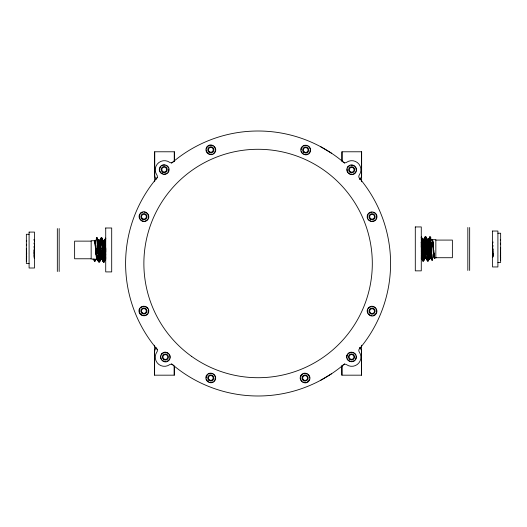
<?xml version="1.0" encoding="UTF-8"?>
<svg xmlns="http://www.w3.org/2000/svg" width="527" height="527" viewBox="0 0 527 527"><rect width="100%" height="100%" fill="white"/><g stroke="black" fill="none" stroke-linecap="round" stroke-linejoin="round"><path stroke-width="0.79" d="M57.331 271.51L57.338 228.566M59.162 271.51L59.169 228.566M91.158 259.179L91.158 240.727L94.498 240.727L94.755 241.399L96.566 258.737L98.865 262.044L100.894 258.829L101.816 259.06L103.536 262.044L104.115 262.044L105.716 259.139M174.259 366.173L174.253 375.178L154.609 375.184L154.615 345.211M154.668 181.743L154.681 151.776L174.325 151.783L174.325 161.394M174.318 160.814L174.325 151.783M361.568 345.218L361.555 375.178L341.911 375.184L341.911 366.166M341.977 160.807L341.983 151.776L361.627 151.783L361.627 175.083A5.481 5.481 0 0 1 359.48 179.43M361.621 181.749L361.627 151.783M435.842 258.125L435.842 239.673L432.509 239.673L432.245 240.345L431.923 239.337L432.687 241.544L434.255 258.125L432.173 239.581L432.443 241.346M467.831 270.456L467.838 227.506M469.662 270.456L469.669 227.512M105.716 259.376L105.723 248.573L104.866 248.685L104.801 255.042L105.578 259.521L104.774 260.615L105.716 259.007M421.284 237.071L422.588 239.337L422.575 240.259L422.838 239.581L423.754 239.337L425.217 236.807L425.796 236.807L427.759 240.029L429.577 257.538L429.584 258.461L428.128 260.984L427.805 260.41L427.542 260.984L426.086 258.461L425.572 255.997L423.754 239.337L425.217 236.807L427.542 260.984C429.788 254.152 429.736 246.346 428.425 239.337L429.88 236.814L431.956 260.107L432.535 260.107L432.707 258.783M96.105 239.752L96.54 237.868L96.863 238.448L97.12 237.868L98.569 241.083L99.498 240.635L99.761 241.313L101.573 258.829L103.272 261.464L103.859 261.464L105.314 259.06L105.446 248.639L104.412 240.391L105.723 238.125M101.527 238.448L101.79 237.868L103.233 241.083L101.79 237.868L101.204 237.868L99.241 241.083L98.826 240.635L100.894 258.829L99.451 262.044L97.12 237.868L96.797 238.744L98.351 259.501L98.608 261.464L99.195 261.464C101.105 254.752 100.96 247.255 99.748 240.391L101.204 237.868L101.527 238.448L100.947 238.448L99.484 240.846L100.683 240.411M421.435 257.769L422.878 260.984L423.464 260.984L425.177 258.006L423.464 260.984L423.135 260.404L422.878 260.984L421.679 258.006L421.422 258.461L422.878 260.984C425.994 253.447 423.122 245.015 426.06 237.387L425.796 236.807L423.431 240.114L421.284 237.143M493.008 251.498L492.837 256.998L492.508 256.998L493.022 249.245L492.508 253.019L492.976 253L492.712 256.998L492.804 253.019M26.62 256.445L26.35 261.412M105.716 257.69L105.123 251.893L104.787 251.913L104.801 255.042L103.272 261.464C101.171 253.889 107.021 245.661 102.047 238.751C99.122 246.247 102.482 254.666 99.451 262.044L101.237 258.744L99.162 240.727L99.083 241.313L99.761 241.313L101.461 238.751L102.047 238.751C104.214 246.511 98.174 255.035 103.536 262.044L105.057 257.505L105.189 245.477L105.723 245.048M430.724 237.387L431.758 250.562L431.435 254.561L430.236 255.997L430.249 257.538L431.956 260.107L429.913 257.453L427.838 239.673L427.772 241.346L426.574 242.473C425.895 247.828 424.545 252.973 424.92 258.461C423.708 251.596 423.563 244.1 425.473 237.387L426.06 237.387L427.259 239.337L427.245 240.259L427.502 239.581L428.438 240.029L430.506 258.125L429.202 243.81L430.724 237.387L430.467 236.814L428.682 239.792L428.55 250.213L429.584 258.461L428.128 260.984L426.06 237.387C429.821 243.507 428.141 251.241 427.028 257.874L425.829 257.762L425.842 258.217L427.285 260.107C430.006 252.749 427.601 244.712 430.144 237.387M433.543 246.965L433.477 253.375L433.543 246.965L432.509 239.673L432.43 240.029M99.939 245.635L99.873 251.959L100.65 259.06L100.907 259.521L101.171 258.823L101.158 259.271L103.602 259.501L105.301 257.314L103.753 241.32L103.246 240.391L103.503 241.089L101.724 240.977L100.018 243.039L99.939 245.635L97.897 244.291L99.096 242.855L99.083 241.313M102.686 240.101L101.79 237.868C98.674 245.404 101.546 253.836 98.608 261.464L96.566 258.737L96.118 248.639L95.077 240.391L94.234 241.168M104.53 248.672L104.669 241.089L105.723 238.27M105.123 251.893L104.932 242.855L105.723 240.147M100.532 248.672L98.154 248.289L96.118 248.639L96.052 254.857L98.088 256.379L100.38 254.91M424.96 237.69L423.497 240.029L423.51 239.581L425.842 258.217L425.164 258.217L424.907 257.538L422.838 239.581L424.143 253.375L422.621 260.101L421.277 257.953M429.261 238.276L427.917 240.259L427.838 239.673L427.581 240.345L427.502 239.581L427.759 240.029M95.341 241.089L95.275 245.635L95.855 245.477L95.789 251.886L97.166 259.271L96.632 255.042C98.351 250.424 99.307 245.602 99.498 240.635L99.241 241.083M105.723 238.204L104.412 240.391L104.28 248.639L102.824 248.289L100.782 248.639M428.128 260.984C430.592 254.086 428.622 246.392 430.981 239.357L430.401 239.357L428.938 241.346M433.464 250.18L433.8 250.167L434.057 253.217L433.991 257.769L434.577 257.453L434.834 258.125L435.842 257.453M433.023 241.616L432.957 246.893M95.012 243.105L95.077 240.391M434.32 255.753L434.498 258.125L434.057 253.217M26.35 259.462L26.627 254.87M425.427 257.769L425.164 258.217C425.019 251.741 428.102 245.99 428.174 239.581M430.249 257.538L429.584 258.461L429.834 258.217C429.472 254.04 431.527 250.503 431.501 246.366L429.215 246.946M432.766 240.114L432.7 243.817L433.286 243.994L433.22 250.213M26.594 252.558L26.35 256.438M94.82 240.846L94.577 241.083M103.503 241.089L103.49 240.641L103.569 241.168L104.168 240.641L103.233 241.083M492.837 256.998L492.995 254.567M26.35 254.495L26.6 250.299L26.35 258.797M500.643 253.441L500.466 248.197M422.621 260.101C421.271 252.598 422.838 244.693 421.284 237.387M97.897 244.291C97.838 248.737 95.749 252.736 96.309 257.242L98.351 259.501L98.931 259.501L100.637 257.314M421.277 255.549L422.101 254.554L422.167 246.359L423.365 243.81L423.51 239.581L422.917 240.345L422.838 239.581M421.277 251.886L421.844 250.562L421.91 242.473L423.109 241.346L423.174 239.673L425.506 258.125L425.572 255.997L426.771 254.561C427.305 249.429 428.82 244.574 428.425 239.337L429.222 238.237M26.35 260.667L26.699 256.636M26.64 258.652L26.35 260.931M97.317 244.291L97.64 240.977L98.839 241.089L99.873 251.959L98.351 259.501L97.152 259.06L98.865 262.044L97.91 259.468M101.559 257.505L103.015 259.501L103.338 256.385L104.801 255.042L105.716 254.91L104.168 240.641C104.366 246.932 101.296 252.532 101.237 258.744L101.494 259.179L101.559 257.505L102.758 256.385L101.981 244.297L102.304 240.977L103.766 242.855L102.567 244.297L104.115 262.044L105.314 259.06M423.497 240.029L423.754 239.337C424.011 245.687 422.206 251.55 422.358 257.874L421.277 257.775M430.757 258.125L430.493 257.762L431.692 257.874L431.758 250.562L429.716 250.213L430.915 246.366L431.244 242.473L429.202 243.81M94.755 241.399L94.834 240.635L96.125 251.906M100.769 239.759L100.947 238.448M105.44 239.759L105.723 238.448M160.893 356.463L160.972 358.215L161.782 359.77M169.852 357.602L169.766 355.857L168.963 354.302M347.207 169.2L347.286 170.952L348.09 172.507M356.16 170.34L356.081 168.594L355.277 167.039M421.284 238.052L421.389 237.387L422.852 239.792L421.284 239.35M493.055 245.477L492.508 248.494L493.068 248.494M26.534 249.251L26.673 254.08M139.576 215.503L139.431 217.249L140.024 218.896M148.304 217.803L148.456 216.063L147.863 214.417M206.485 148.621L207.23 147.04L208.567 145.913M215.194 150.999L214.449 152.58L213.112 153.706M300.719 376.838L301.457 375.25L302.801 374.124M309.428 379.209L308.684 380.797L307.346 381.923M367.688 309.995L367.536 311.734L368.136 313.381M376.416 312.294L376.568 310.548L375.968 308.901M421.284 242.637L421.653 239.35L423.695 241.61L425.737 239.357L427.502 239.581M425.217 236.807L424.018 239.792L423.886 250.213L422.687 254.554L423.464 260.984C425.928 254.086 423.958 246.392 426.317 239.357L427.772 241.346M492.508 243.968L493.048 241.979M105.723 247.657L105.71 251.959M104.115 262.044L104.379 261.161M429.624 237.69L429.88 236.814L428.682 239.792M421.277 247.341L421.284 241.926M500.65 247.67L500.65 248.5M97.409 259.515L97.666 258.823M102.073 259.521L102.337 258.823L103.536 262.044M422.331 240.029L422.588 239.337M428.161 240.029L428.425 239.337M161.209 355.29L162.151 353.815L163.627 352.873M169.536 358.782L168.594 360.251L167.118 361.199M347.517 168.027L348.466 166.552L349.935 165.61M355.844 171.519L354.902 172.994L353.426 173.936M26.35 245.496L26.699 244.772L26.35 244.212M98.318 240.846L98.582 240.391L97.383 238.744L96.797 238.744L96.54 237.868M105.354 240.411L104.155 240.852L104.412 240.391M140.044 214.384L141.17 213.046L142.758 212.302M147.843 218.929L146.717 220.266L145.129 221.011M139.965 308.763L139.372 310.41L139.523 312.155M147.804 313.242L148.397 311.595L148.252 309.856M368.162 214.489L367.569 216.129L367.714 217.875M376.001 218.968L376.594 217.322L376.443 215.576M368.156 308.868L369.282 307.531L370.863 306.786M375.949 313.413L374.822 314.751L373.241 315.495M103.905 241.083L104.168 240.641M425.842 258.217L426.35 258.006L427.542 260.984M430.091 257.769L429.834 258.217L429.716 250.213M93.002 258.823L94.458 261.161L95.044 261.161L96.243 259.179M104.155 240.852L105.611 238.448M423.721 260.404L425.177 258.006M428.385 260.41L429.848 258.006M500.65 243.158L500.301 243.711L500.65 244.442M105.723 239.403L104.425 241.32L103.832 240.727L103.766 242.855M95.044 261.161L96.5 258.823M99.708 261.161L101.171 258.823M423.201 260.101L425.243 257.453M427.871 260.107L429.913 257.453M160.616 166.855L159.806 168.409L159.727 170.155M167.797 172.316L168.6 170.768L168.686 169.015M347.925 354.223L347.122 355.778L347.043 357.53M355.112 359.691L355.916 358.136L355.995 356.384M105.723 241.84L104.682 243.039M427.608 257.874L429.314 255.819M155.676 179.45L156.71 178.304A2.615 2.615 0 0 0 156.921 175.056A9.137 9.137 0 0 1 169.648 162.329A2.602 2.602 0 0 0 172.889 162.125L174.042 161.084M360.508 347.55L359.473 348.696A2.615 2.615 0 0 0 359.262 351.944A9.137 9.137 0 0 1 346.535 364.671A2.602 2.602 0 0 0 343.294 364.875L342.142 365.916M140.709 307.801L142.145 306.8L143.864 306.49M302.485 146.849L301.49 148.285L301.18 150.004M147.066 314.211L145.63 315.212L143.904 315.515M308.894 153.205L309.896 151.769L310.205 150.043M207.552 374.776L206.551 376.212L206.241 377.931M368.907 213.521L370.336 212.519L372.062 212.21M213.962 381.133L214.963 379.697L215.266 377.971M375.257 219.93L373.821 220.932L372.102 221.241M421.284 242.512L421.91 242.473L423.952 243.994L426.574 242.473L428.616 243.994M104.866 248.685L104.603 245.635L102.567 244.297L100.275 245.595M422.687 254.554L424.393 253.263M427.351 254.561L428.813 253.375M161.473 165.992L163.027 165.188L164.78 165.109M166.94 173.179L165.386 173.982L163.633 174.062M348.788 353.367L350.343 352.556L352.089 352.477M354.256 360.547L352.701 361.351L350.949 361.436M95.354 243.039L95.532 248.685L96.118 248.639M500.617 252.953L500.4 249.238L500.643 258.408M320.548 380.349L331.7 373.663M303.453 146.104L305.1 145.511L306.839 145.663M307.933 153.943L306.286 154.536L304.54 154.391M208.514 374.032L210.161 373.439L211.907 373.59M212.994 381.871L211.347 382.464L209.608 382.319M421.277 246.471L424.545 246.946M424.795 246.893L426.251 246.366M209.687 145.445L211.432 145.294L213.079 145.893M211.986 154.174L210.247 154.325L208.6 153.726M303.921 373.656L305.667 373.511L307.313 374.104M306.22 382.391L304.481 382.536L302.834 381.943M105.301 257.314L105.716 258.79M422.423 250.562L424.13 250.18M428.695 241.544L428.023 241.544M351.114 165.294L352.859 165.373L354.414 166.183M352.253 174.253L350.501 174.167L348.946 173.363M164.799 352.556L166.552 352.635L168.106 353.439M165.939 361.509L164.193 361.43L162.639 360.626M428.8 250.18L429.136 250.167M143.963 212.144L145.683 212.447L147.119 213.448M143.924 221.169L142.198 220.859L140.768 219.858M497.91 233.224L500.65 233.224L500.643 262.439L497.903 262.439M29.097 234.284L26.357 234.278L26.35 263.493L29.09 263.493M500.261 239.897L500.65 239.897M435.842 240.081L452.377 240.081L452.377 257.723L435.842 257.716M26.357 240.951L26.745 240.951M91.158 241.135L74.623 241.129L74.623 258.77L91.158 258.77M33.932 249.548L34.492 249.548L33.945 246.537M26.35 249.554L26.35 248.724M33.991 252.552L34.024 254.054L34.492 254.073L34.024 250.305L34.492 258.052L34.005 255.621M92.159 259.179L96.823 259.179L96.889 257.505L98.088 256.379C98.773 251.023 100.123 245.878 99.748 240.391M372.069 306.628L373.795 306.938L375.231 307.939M372.036 315.653L370.31 315.35L368.874 314.349M428.879 246.965L426.837 246.366M100.716 254.864L103.338 256.385L104.537 251.959C101.869 252.202 99.043 252.202 96.375 251.959M500.643 260.358L500.301 255.582M425.052 250.213L426.508 250.562M421.277 250.424L421.844 250.562M373.268 212.374L374.855 213.112L375.982 214.456M370.896 221.083L369.308 220.339L368.182 219.001M145.07 306.648L146.658 307.393L147.784 308.73M142.698 315.357L141.111 314.612L139.984 313.275M165.952 165.425L167.428 166.367L168.37 167.843M162.461 173.752L160.985 172.803L160.043 171.334M353.268 352.794L354.737 353.736L355.685 355.211M349.776 361.12L348.301 360.178L347.359 358.703M307.966 146.124L309.303 147.257L310.047 148.838M303.42 153.924L302.083 152.797L301.339 151.209M213.027 374.051L214.364 375.184L215.108 376.765M208.481 381.851L207.144 380.725L206.4 379.137M320.548 146.651L331.7 153.337M429.979 253.375L432.015 254.561L432.535 260.107M425.309 253.375L426.771 254.561M421.277 253.889L422.101 254.554M342.142 161.084L343.288 162.118A2.615 2.615 0 0 0 346.535 162.329A9.137 9.137 0 0 1 359.262 175.056A2.602 2.602 0 0 0 359.467 178.297L360.508 179.45M174.042 365.916L172.896 364.882A2.615 2.615 0 0 0 169.648 364.671A9.137 9.137 0 0 1 156.921 351.944A2.602 2.602 0 0 0 156.717 348.703L155.676 347.55M421.277 258.316L421.277 258.078M214.041 146.631L215.042 148.067L215.352 149.787M207.631 152.988L206.63 151.552L206.327 149.826M308.275 374.849L309.277 376.285L309.586 378.004M301.866 381.199L300.864 379.763L300.561 378.043M500.643 259.877L500.354 257.598M430.236 255.997L431.692 257.874M427.028 257.874L425.322 255.812L424.4 255.997L422.944 257.874L422.358 257.874L421.277 256.478M99.096 242.855L97.64 240.977L97.054 240.977L97.383 238.744L98.839 241.089L98.826 240.635M425.829 257.762L427.285 260.107M101.158 259.271L101.039 251.959M33.827 239.574L34.492 241.05M97.12 237.868L98.022 240.101M425.796 236.807L426.758 239.39M421.284 237.209L422.068 239.324M98.582 240.391L98.839 241.089M33.952 243.039L34.492 245.029M94.201 259.179L94.458 261.161M104.346 243.105L104.603 245.635M500.643 257.736L500.373 253.816M500.413 256.965L500.643 259.613M101.981 244.297L101.204 237.868L100.005 241.089L100.018 243.039M500.643 255.384L500.406 251.504M34.156 258.052L34.189 254.073M433.721 253.263L433.734 255.997M361.555 375.184L361.555 351.878A5.481 5.481 0 0 0 359.414 347.53M341.983 151.783L341.983 161.394M341.911 365.567L341.911 375.184M174.253 366.377L174.253 375.184M154.681 151.783L154.681 175.083A5.481 5.481 0 0 0 156.282 178.956M154.609 375.184L154.609 351.878A5.481 5.481 0 0 1 156.216 348.004M359.473 178.198A132.494 132.494 0 0 1 359.473 348.802M344.632 363.828A132.494 132.494 0 0 1 171.552 363.828M157.237 349.421A132.494 132.494 0 0 1 157.237 177.579M171.552 163.172A132.494 132.494 0 0 1 344.632 163.172M29.097 232.091L29.09 268.006L34.492 268.006L34.499 232.091L29.097 232.091M105.723 228L105.716 271.906L111.698 271.912L111.704 228L105.723 228M415.302 226.939L415.296 270.852L421.277 270.852L421.284 226.939L415.302 226.946M492.508 231.037L492.501 266.952L497.903 266.952L497.91 231.037L492.508 231.037M159.411 168.304C158.001 174.496 167.125 176.94 169.002 170.873C170.412 164.674 161.288 162.23 159.411 168.304M206.676 147.171C203.402 152.599 211.518 157.764 215.003 152.448C218.277 147.02 210.161 141.855 206.676 147.171M300.91 375.389C297.636 380.817 305.752 385.981 309.237 380.659C312.511 375.231 304.395 370.073 300.91 375.389M346.72 355.672C345.317 361.865 354.44 364.309 356.318 358.241C357.721 352.049 348.604 349.605 346.72 355.672M139.075 309.922C137.778 316.147 147.171 318.236 148.693 312.083C149.991 305.858 140.597 303.769 139.075 309.922M161.591 353.88C157.632 358.834 165.004 365.007 169.154 360.191C173.113 355.238 165.735 349.058 161.591 353.88M206.169 376.054C203.962 382.009 212.684 385.626 215.345 379.855C217.546 373.893 208.824 370.283 206.169 376.054M301.101 148.127C298.901 154.082 307.623 157.698 310.278 151.928C312.485 145.966 303.763 142.356 301.101 148.127M347.899 166.618C343.947 171.571 351.318 177.744 355.468 172.928C359.421 167.975 352.049 161.796 347.899 166.618M367.273 215.648C365.975 221.874 375.369 223.962 376.891 217.809C378.188 211.584 368.795 209.496 367.273 215.648M140.604 213.033C136.038 217.427 142.54 224.515 147.283 220.279C151.848 215.886 145.347 208.797 140.604 213.033M368.716 307.518C364.144 311.912 370.646 319 375.389 314.764C379.96 310.37 373.452 303.282 368.716 307.518M191.564 356.344A114.221 114.221 0 0 0 371.759 274.692A114.221 114.221 0 0 0 210.952 159.464A114.221 114.221 0 0 0 191.564 356.344M370.191 313.565A3.057 3.057 0 0 0 375.086 311.543A3.057 3.057 0 0 0 370.883 308.315A3.057 3.057 0 0 0 370.191 313.565M370.593 313.045A2.398 2.398 0 0 0 374.427 311.457A2.398 2.398 0 0 0 371.133 308.927A2.398 2.398 0 0 0 370.593 313.045M350.152 172.421A3.057 3.057 0 0 0 354.737 169.773A3.057 3.057 0 0 0 350.152 167.125A3.057 3.057 0 0 0 350.152 172.421M349.987 171.466A2.398 2.398 0 0 0 353.999 170.392A2.398 2.398 0 0 0 351.061 167.454A2.398 2.398 0 0 0 349.987 171.466M162.678 172.237A3.057 3.057 0 0 0 167.263 169.589A3.057 3.057 0 0 0 162.678 166.94A3.057 3.057 0 0 0 162.678 172.237M162.514 171.282A2.398 2.398 0 0 0 166.525 170.208A2.398 2.398 0 0 0 163.587 167.27A2.398 2.398 0 0 0 162.514 171.282M163.844 359.684A3.057 3.057 0 0 0 168.429 357.036A3.057 3.057 0 0 0 163.844 354.388A3.057 3.057 0 0 0 163.844 359.684M163.68 358.729A2.398 2.398 0 0 0 167.691 357.655A2.398 2.398 0 0 0 164.753 354.717A2.398 2.398 0 0 0 163.68 358.729M208.896 380.375A3.057 3.057 0 0 0 213.784 378.353A3.057 3.057 0 0 0 209.588 375.132A3.057 3.057 0 0 0 208.896 380.375M209.291 379.855A2.398 2.398 0 0 0 213.132 378.267A2.398 2.398 0 0 0 209.838 375.738A2.398 2.398 0 0 0 209.291 379.855M303.209 380.448A3.057 3.057 0 0 0 308.104 378.426A3.057 3.057 0 0 0 303.901 375.198A3.057 3.057 0 0 0 303.209 380.448M303.611 379.927A2.398 2.398 0 0 0 307.452 378.34A2.398 2.398 0 0 0 304.151 375.81A2.398 2.398 0 0 0 303.611 379.927M370.217 219.153A3.057 3.057 0 0 0 375.112 217.124A3.057 3.057 0 0 0 370.909 213.903A3.057 3.057 0 0 0 370.217 219.153M370.619 218.626A2.398 2.398 0 0 0 374.46 217.038A2.398 2.398 0 0 0 371.166 214.509A2.398 2.398 0 0 0 370.619 218.626M142.079 219.08A3.057 3.057 0 0 0 146.974 217.052A3.057 3.057 0 0 0 142.771 213.83A3.057 3.057 0 0 0 142.079 219.08M142.481 218.56A2.398 2.398 0 0 0 146.322 216.966A2.398 2.398 0 0 0 143.028 214.443A2.398 2.398 0 0 0 142.481 218.56M142.026 313.427A3.057 3.057 0 0 0 146.914 311.404A3.057 3.057 0 0 0 142.718 308.176A3.057 3.057 0 0 0 142.026 313.427M142.428 312.906A2.398 2.398 0 0 0 146.262 311.319A2.398 2.398 0 0 0 142.969 308.789A2.398 2.398 0 0 0 142.428 312.906M303.829 152.448A3.057 3.057 0 0 0 308.723 150.426A3.057 3.057 0 0 0 304.52 147.204A3.057 3.057 0 0 0 303.829 152.448M304.231 151.928A2.398 2.398 0 0 0 308.071 150.34A2.398 2.398 0 0 0 304.777 147.81A2.398 2.398 0 0 0 304.231 151.928M208.975 152.237A3.057 3.057 0 0 0 213.87 150.208A3.057 3.057 0 0 0 209.667 146.987A3.057 3.057 0 0 0 208.975 152.237M209.377 151.71A2.398 2.398 0 0 0 213.218 150.123A2.398 2.398 0 0 0 209.924 147.593A2.398 2.398 0 0 0 209.377 151.71M349.994 359.605A3.057 3.057 0 0 0 354.579 356.957A3.057 3.057 0 0 0 349.994 354.309A3.057 3.057 0 0 0 349.994 359.605M349.823 358.65A2.398 2.398 0 0 0 353.834 357.576A2.398 2.398 0 0 0 350.903 354.638A2.398 2.398 0 0 0 349.823 358.65"/></g></svg>
